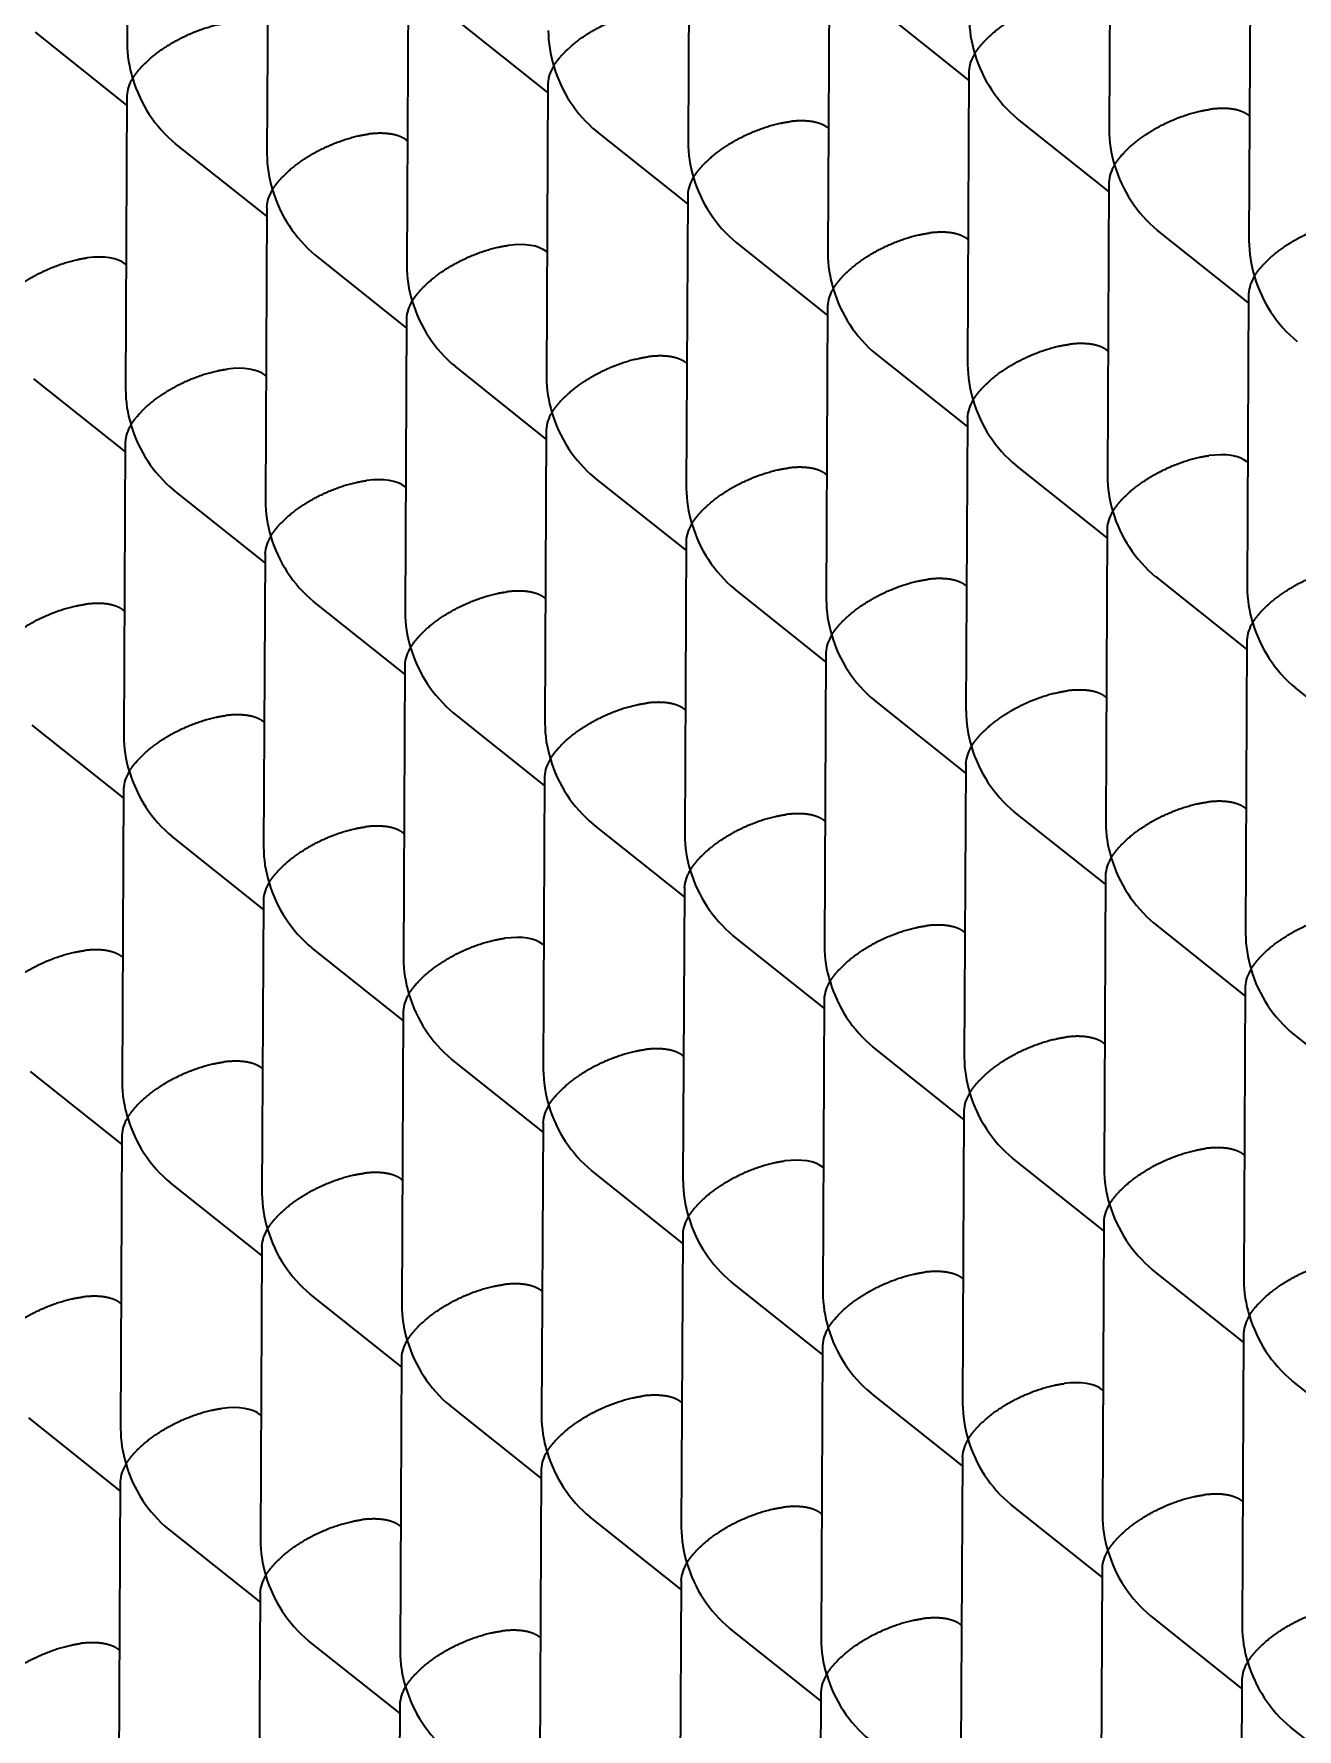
# Model space of a CAD drawing. Extents: x 23 to 587, y 4 to 413.
# Drawn here: x 416.96 to 421.27, y 145.83 to 151.61 of the extents above; entities that cross this region are included whole.
import ezdxf

# ---------------------------------------------------------------- set-up
doc = ezdxf.new("R2010")
doc.units = 0
doc.layers.get('0').update_dxf_attribs({"lineweight": 13})

# ---------------------------------------------------------------- blocks, each defined once
blk = doc.blocks.new('BLOCK6941')
at = {"color": 7, "lineweight": 35, "ltscale": 0.050027}
for p, q in [((-17.862, 19.084), (-17.871, 17.082)), ((-14.038, 18.409), (-14.047, 16.408)), ((-11.167, 18.493), (-11.177, 16.492)), ((-16.908, 18.324), (-16.918, 16.323)), ((-10.214, 17.734), (-10.224, 15.733)), ((-13.085, 17.649), (-13.094, 15.648)), ((-15.955, 17.565), (-15.965, 15.564)), ((-12.132, 16.89), (-12.141, 14.889)), ((-15.002, 16.805), (-15.012, 14.804)), ((-17.873, 16.721), (-17.882, 14.72)), ((-11.179, 16.131), (-11.188, 14.13)), ((-16.92, 15.961), (-16.929, 13.96)), ((-14.049, 16.046), (-14.059, 14.045)), ((-13.096, 15.287), (-13.106, 13.286)), ((-10.226, 15.371), (-10.235, 13.37)), ((-15.967, 15.202), (-15.976, 13.201)), ((-12.143, 14.527), (-12.153, 12.526)), ((-17.884, 14.358), (-17.894, 12.357)), ((-15.014, 14.443), (-15.023, 12.442)), ((-11.19, 13.768), (-11.2, 11.767)), ((-14.061, 13.683), (-14.07, 11.682)), ((-16.931, 13.599), (-16.941, 11.598)), ((-10.237, 13.009), (-10.246, 11.008)), ((-15.978, 12.839), (-15.988, 10.838)), ((-13.107, 12.924), (-13.117, 10.923)), ((-12.154, 12.165), (-12.164, 10.164)), ((-15.025, 12.08), (-15.035, 10.079)), ((-17.896, 11.995), (-17.905, 9.994)), ((-11.201, 11.405), (-11.211, 9.404)), ((-16.942, 11.236), (-16.952, 9.235)), ((-14.072, 11.321), (-14.082, 9.32)), ((-10.248, 10.646), (-10.258, 8.645)), ((-13.119, 10.561), (-13.128, 8.56)), ((-15.989, 10.477), (-15.999, 8.476)), ((-15.036, 9.717), (-15.046, 7.716)), ((-12.166, 9.802), (-12.175, 7.801)), ((-17.907, 9.633), (-17.917, 7.632)), ((-11.213, 9.043), (-11.222, 7.041)), ((-14.083, 8.958), (-14.093, 6.957)), ((-16.954, 8.873), (-16.963, 6.872)), ((-10.26, 8.283), (-10.269, 6.282)), ((-16.001, 8.114), (-16.01, 6.113)), ((-13.13, 8.199), (-13.14, 6.197)), ((-12.177, 7.439), (-12.187, 5.438)), ((-15.048, 7.355), (-15.057, 5.353)), ((-17.918, 7.27), (-17.928, 5.269)), ((-14.095, 6.595), (-14.104, 4.594)), ((-11.224, 6.68), (-11.234, 4.679)), ((-16.965, 6.511), (-16.975, 4.509)), ((-10.271, 5.92), (-10.281, 3.919)), ((-13.142, 5.836), (-13.151, 3.835)), ((-16.012, 5.751), (-16.022, 3.75))]:
    blk.add_line(p, q, dxfattribs=at)
at = {"color": 7, "lineweight": 35, "ltscale": 0.019884}
for p, q in [((-15.003, 16.744), (-15.625, 17.239)), ((-12.132, 16.828), (-12.754, 17.324)), ((-17.873, 16.659), (-18.495, 17.155)), ((-11.179, 16.069), (-11.801, 16.565)), ((-14.049, 15.984), (-14.672, 16.48)), ((-16.92, 15.9), (-17.542, 16.395)), ((-10.226, 15.31), (-10.848, 15.805)), ((-15.967, 15.14), (-16.589, 15.636)), ((-13.096, 15.225), (-13.718, 15.721)), ((-12.143, 14.466), (-12.765, 14.961)), ((-15.014, 14.381), (-15.636, 14.877)), ((-17.885, 14.296), (-18.507, 14.792)), ((-14.061, 13.622), (-14.683, 14.117)), ((-11.19, 13.706), (-11.812, 14.202)), ((-16.931, 13.537), (-17.554, 14.033)), ((-10.237, 12.947), (-10.859, 13.443)), ((-13.108, 12.862), (-13.73, 13.358)), ((-15.978, 12.778), (-16.6, 13.273)), ((-9.284, 12.188), (-9.906, 12.683)), ((-15.025, 12.018), (-15.647, 12.514)), ((-12.155, 12.103), (-12.777, 12.599)), ((-17.896, 11.934), (-18.518, 12.429)), ((-11.202, 11.344), (-11.824, 11.839)), ((-14.072, 11.259), (-14.694, 11.755)), ((-16.943, 11.174), (-17.565, 11.67)), ((-13.119, 10.5), (-13.741, 10.995)), ((-10.249, 10.584), (-10.871, 11.08)), ((-15.99, 10.415), (-16.612, 10.911)), ((-9.295, 9.825), (-9.917, 10.321)), ((-12.166, 9.74), (-12.788, 10.236)), ((-17.907, 9.571), (-18.529, 10.067)), ((-15.037, 9.656), (-15.659, 10.151)), ((-14.084, 8.896), (-14.706, 9.392)), ((-11.213, 8.981), (-11.835, 9.477)), ((-16.954, 8.812), (-17.576, 9.307)), ((-10.26, 8.222), (-10.882, 8.717)), ((-13.13, 8.137), (-13.753, 8.633)), ((-16.001, 8.052), (-16.623, 8.548)), ((-12.177, 7.378), (-12.799, 7.873)), ((-9.307, 7.462), (-9.929, 7.958)), ((-15.048, 7.293), (-15.67, 7.789)), ((-17.919, 7.208), (-18.541, 7.704)), ((-11.224, 6.618), (-11.846, 7.114)), ((-16.965, 6.449), (-17.588, 6.945)), ((-14.095, 6.534), (-14.717, 7.029)), ((-13.142, 5.774), (-13.764, 6.27)), ((-10.271, 5.859), (-10.893, 6.355)), ((-16.012, 5.69), (-16.634, 6.185)), ((-9.318, 5.1), (-9.94, 5.595))]:
    blk.add_line(p, q, dxfattribs=at)
at = {"color": 7, "lineweight": 35, "ltscale": 0.00016101}
for p, q in [((-10.22, 16.583), (-10.225, 16.588)), ((-15.961, 16.414), (-15.966, 16.418)), ((-13.09, 16.499), (-13.095, 16.503)), ((-12.137, 15.739), (-12.142, 15.744)), ((-15.008, 15.655), (-15.013, 15.659)), ((-17.878, 15.57), (-17.883, 15.574)), ((-11.184, 14.98), (-11.189, 14.984)), ((-16.925, 14.811), (-16.93, 14.815)), ((-14.055, 14.895), (-14.06, 14.9)), ((-10.231, 14.221), (-10.236, 14.225)), ((-13.102, 14.136), (-13.107, 14.14)), ((-15.972, 14.051), (-15.977, 14.056)), ((-12.149, 13.377), (-12.154, 13.381)), ((-17.89, 13.207), (-17.895, 13.211)), ((-15.019, 13.292), (-15.024, 13.296)), ((-11.195, 12.617), (-11.201, 12.621)), ((-14.066, 12.533), (-14.071, 12.537)), ((-16.937, 12.448), (-16.942, 12.452)), ((-10.242, 11.858), (-10.247, 11.862)), ((-15.984, 11.689), (-15.989, 11.693)), ((-13.113, 11.773), (-13.118, 11.777)), ((-12.16, 11.014), (-12.165, 11.018)), ((-15.031, 10.929), (-15.036, 10.933)), ((-17.901, 10.845), (-17.906, 10.849)), ((-11.207, 10.255), (-11.212, 10.259)), ((-16.948, 10.085), (-16.953, 10.089)), ((-14.077, 10.17), (-14.082, 10.174)), ((-10.254, 9.495), (-10.259, 9.499)), ((-13.124, 9.411), (-13.129, 9.415)), ((-15.995, 9.326), (-16, 9.33)), ((-15.042, 8.567), (-15.047, 8.571)), ((-12.171, 8.651), (-12.176, 8.655)), ((-17.912, 8.482), (-17.917, 8.486)), ((-11.218, 7.892), (-11.223, 7.896)), ((-14.089, 7.807), (-14.094, 7.811)), ((-16.959, 7.723), (-16.964, 7.727)), ((-10.265, 7.133), (-10.27, 7.137)), ((-16.006, 6.963), (-16.011, 6.967)), ((-13.136, 7.048), (-13.141, 7.052)), ((-12.183, 6.289), (-12.188, 6.293)), ((-15.053, 6.204), (-15.058, 6.208)), ((-17.924, 6.119), (-17.929, 6.123))]:
    blk.add_line(p, q, dxfattribs=at)
at = {"color": 7, "lineweight": 35}
for centre, radius, start, end in [((-11.293, 17.255), 0.837, 180.2046, 197.1191), ((-14.163, 17.17), 0.837, 180.2046, 197.1191), ((-17.034, 17.085), 0.837, 180.2046, 197.1191), ((-11.894, 16.876), 0.239, 146.5296, 176.692), ((-11.216, 17.266), 0.913, 196.3619, 230.1623), ((-14.764, 16.792), 0.239, 146.5034, 176.6622), ((-14.087, 17.181), 0.913, 196.3619, 230.1623), ((-17.635, 16.707), 0.239, 146.5296, 176.692), ((-16.957, 17.096), 0.913, 196.3619, 230.1623), ((-10.34, 16.495), 0.837, 180.1991, 197.116), ((-16.081, 16.326), 0.837, 180.2046, 197.1191), ((-13.21, 16.411), 0.837, 180.2046, 197.1191), ((-10.94, 16.117), 0.239, 146.5034, 176.6622), ((-10.263, 16.506), 0.913, 196.3619, 230.1623), ((-16.682, 15.948), 0.239, 146.5034, 176.6622), ((-16.004, 16.337), 0.913, 196.3619, 230.1623), ((-13.811, 16.032), 0.239, 146.5034, 176.6622), ((-13.134, 16.422), 0.913, 196.3619, 230.1623), ((-9.386, 15.736), 0.837, 180.2046, 197.1191), ((-12.257, 15.651), 0.837, 180.2046, 197.1191), ((-15.128, 15.567), 0.837, 180.2046, 197.1191), ((-12.858, 15.273), 0.239, 146.5034, 176.6622), ((-12.181, 15.662), 0.913, 196.3619, 230.1623), ((-9.987, 15.357), 0.239, 146.5034, 176.6622), ((-9.31, 15.747), 0.913, 196.3619, 230.1623), ((-15.729, 15.188), 0.239, 146.5296, 176.692), ((-15.051, 15.578), 0.913, 196.3619, 230.1623), ((-14.175, 14.807), 0.837, 180.1991, 197.116), ((-11.304, 14.892), 0.837, 180.2046, 197.1191), ((-17.045, 14.723), 0.837, 180.2046, 197.1191), ((-11.905, 14.513), 0.239, 146.5034, 176.6622), ((-11.228, 14.903), 0.913, 196.3619, 230.1623), ((-17.646, 14.344), 0.239, 146.5034, 176.6622), ((-16.969, 14.734), 0.913, 196.3619, 230.1623), ((-14.776, 14.429), 0.239, 146.5034, 176.6622), ((-14.099, 14.818), 0.913, 196.3594, 230.1725), ((-10.351, 14.133), 0.837, 180.2046, 197.1191), ((-13.222, 14.048), 0.837, 180.1991, 197.116), ((-16.092, 13.963), 0.837, 180.2046, 197.1191), ((-10.952, 13.754), 0.239, 146.5034, 176.6622), ((-10.275, 14.143), 0.913, 196.3594, 230.1725), ((-13.822, 13.669), 0.239, 146.5034, 176.6622), ((-13.145, 14.059), 0.913, 196.3619, 230.1623), ((-16.693, 13.585), 0.239, 146.5034, 176.6622), ((-16.016, 13.974), 0.913, 196.3619, 230.1623), ((-9.398, 13.373), 0.837, 180.2046, 197.1191), ((-15.139, 13.204), 0.837, 180.1991, 197.116), ((-12.268, 13.289), 0.837, 180.2046, 197.1191), ((-9.999, 12.995), 0.239, 146.5296, 176.692), ((-9.321, 13.384), 0.913, 196.3619, 230.1623), ((-15.74, 12.825), 0.239, 146.5034, 176.6622), ((-15.063, 13.215), 0.913, 196.3619, 230.1623), ((-12.869, 12.91), 0.239, 146.5034, 176.6622), ((-12.192, 13.3), 0.913, 196.3619, 230.1623), ((-11.315, 12.529), 0.837, 180.2046, 197.1191), ((-14.186, 12.445), 0.837, 180.2046, 197.1191), ((-17.057, 12.36), 0.837, 180.1991, 197.116), ((-11.916, 12.151), 0.239, 146.5296, 176.692), ((-11.239, 12.54), 0.913, 196.3619, 230.1623), ((-14.787, 12.066), 0.239, 146.5034, 176.6622), ((-14.11, 12.456), 0.913, 196.3619, 230.1623), ((-17.657, 11.981), 0.239, 146.5034, 176.6622), ((-16.98, 12.371), 0.913, 196.3619, 230.1623), ((-13.233, 11.685), 0.837, 180.2046, 197.1191), ((-10.362, 11.77), 0.837, 180.2046, 197.1191), ((-16.104, 11.601), 0.837, 180.1991, 197.116), ((-10.963, 11.391), 0.239, 146.5034, 176.6622), ((-10.286, 11.781), 0.913, 196.3594, 230.1725), ((-16.704, 11.222), 0.239, 146.5034, 176.6622), ((-16.027, 11.611), 0.913, 196.3594, 230.1725), ((-13.834, 11.307), 0.239, 146.5296, 176.692), ((-13.156, 11.696), 0.913, 196.3619, 230.1623), ((-9.409, 11.011), 0.837, 180.2046, 197.1191), ((-12.28, 10.926), 0.837, 180.2046, 197.1191), ((-15.15, 10.841), 0.837, 180.2046, 197.1191), ((-10.01, 10.632), 0.239, 146.5034, 176.6622), ((-9.333, 11.021), 0.913, 196.3619, 230.1623), ((-12.881, 10.547), 0.239, 146.5034, 176.6622), ((-12.203, 10.937), 0.913, 196.3619, 230.1623), ((-15.751, 10.463), 0.239, 146.5034, 176.6622), ((-15.074, 10.852), 0.913, 196.3619, 230.1623), ((-14.197, 10.082), 0.837, 180.1991, 197.116), ((-11.327, 10.167), 0.837, 180.2046, 197.1191), ((-17.068, 9.997), 0.837, 180.2046, 197.1191), ((-14.798, 9.704), 0.239, 146.5296, 176.692), ((-14.121, 10.093), 0.913, 196.3594, 230.1725), ((-11.928, 9.788), 0.239, 146.5296, 176.692), ((-11.25, 10.177), 0.913, 196.3619, 230.1623), ((-17.669, 9.619), 0.239, 146.5034, 176.6622), ((-16.991, 10.008), 0.913, 196.3619, 230.1623), ((-10.374, 9.407), 0.837, 180.2046, 197.1191), ((-13.244, 9.323), 0.837, 180.2046, 197.1191), ((-16.115, 9.238), 0.837, 180.2046, 197.1191), ((-10.975, 9.029), 0.239, 146.5034, 176.6622), ((-10.297, 9.418), 0.913, 196.3619, 230.1623), ((-13.845, 8.944), 0.239, 146.5034, 176.6622), ((-13.168, 9.333), 0.913, 196.3619, 230.1623), ((-16.716, 8.859), 0.239, 146.5034, 176.6622), ((-16.038, 9.249), 0.913, 196.3619, 230.1623), ((-12.291, 8.563), 0.837, 180.2046, 197.1191), ((-9.421, 8.648), 0.837, 180.2046, 197.1191), ((-15.162, 8.479), 0.837, 180.2046, 197.1191), ((-10.021, 8.269), 0.239, 146.5034, 176.6622), ((-9.344, 8.659), 0.913, 196.3619, 230.1623), ((-15.763, 8.1), 0.239, 146.5034, 176.6622), ((-15.085, 8.489), 0.913, 196.3619, 230.1623), ((-12.892, 8.185), 0.239, 146.5034, 176.6622), ((-12.215, 8.574), 0.913, 196.3619, 230.1623), ((-11.338, 7.804), 0.837, 180.2046, 197.1191), ((-17.079, 7.635), 0.837, 180.2046, 197.1191), ((-14.209, 7.719), 0.837, 180.2046, 197.1191), ((-11.939, 7.425), 0.239, 146.5034, 176.6622), ((-11.262, 7.815), 0.913, 196.3619, 230.1623), ((-14.81, 7.341), 0.239, 146.5296, 176.692), ((-14.132, 7.73), 0.913, 196.3619, 230.1623), ((-17.68, 7.256), 0.239, 146.5034, 176.6622), ((-17.003, 7.645), 0.913, 196.3619, 230.1623), ((-13.256, 6.96), 0.837, 180.2046, 197.1191), ((-10.385, 7.044), 0.837, 180.1991, 197.116), ((-16.126, 6.875), 0.837, 180.2046, 197.1191), ((-13.857, 6.581), 0.239, 146.5034, 176.6622), ((-13.179, 6.971), 0.913, 196.3594, 230.1725), ((-10.986, 6.666), 0.239, 146.5296, 176.692), ((-10.309, 7.055), 0.913, 196.3619, 230.1623), ((-16.727, 6.497), 0.239, 146.5034, 176.6622), ((-16.05, 6.886), 0.913, 196.3619, 230.1623), ((-9.432, 6.285), 0.837, 180.2046, 197.1191), ((-12.303, 6.2), 0.837, 180.2046, 197.1191), ((-15.173, 6.116), 0.837, 180.2046, 197.1191), ((-10.033, 5.907), 0.239, 146.5034, 176.6622), ((-9.355, 6.296), 0.913, 196.3619, 230.1623), ((-12.903, 5.822), 0.239, 146.5296, 176.692), ((-12.226, 6.211), 0.913, 196.3619, 230.1623), ((-15.774, 5.737), 0.239, 146.5034, 176.6622), ((-15.097, 6.127), 0.913, 196.3619, 230.1623)]:
    blk.add_arc(centre, radius, start, end, dxfattribs=at)
for centre in [(-18.336, 15.296), (-15.466, 15.381), (-17.383, 14.537), (-10.689, 13.947), (-16.43, 13.777), (-15.488, 10.655), (-13.582, 9.136), (-11.676, 7.618), (-17.417, 7.448)]:
    blk.add_ellipse(centre, major_axis=(0.489, 0.234), ratio=0.464922, start_param=0.221717, end_param=0.956598, dxfattribs=at)
for points, knots in [([(-12.093, 17.008), (-12.077, 17.034), (-12.058, 17.061), (-12.034, 17.088), (-11.951, 17.171), (-11.837, 17.251), (-11.744, 17.302), (-11.62, 17.352), (-11.495, 17.38), (-11.476, 17.384), (-11.457, 17.387), (-11.438, 17.389)], [0, 0, 0, 0, 0, 0, 0.437223, 0.437223, 0.437223, 1.382095, 1.382095, 1.382095, 1.555484, 1.555484, 1.555484, 1.555484, 1.555484, 1.555484]), ([(-14.964, 16.924), (-14.948, 16.95), (-14.928, 16.977), (-14.905, 17.003), (-14.822, 17.087), (-14.708, 17.166), (-14.615, 17.217), (-14.491, 17.267), (-14.366, 17.295), (-14.347, 17.299), (-14.327, 17.302), (-14.309, 17.305)], [0, 0, 0, 0, 0, 0, 0.437223, 0.437223, 0.437223, 1.382095, 1.382095, 1.382095, 1.555484, 1.555484, 1.555484, 1.555484, 1.555484, 1.555484]), ([(-17.834, 16.839), (-17.818, 16.865), (-17.799, 16.892), (-17.775, 16.919), (-17.692, 17.002), (-17.578, 17.081), (-17.485, 17.133), (-17.362, 17.183), (-17.237, 17.211), (-17.217, 17.214), (-17.198, 17.217), (-17.179, 17.22)], [0, 0, 0, 0, 0, 0, 0.437223, 0.437223, 0.437223, 1.382095, 1.382095, 1.382095, 1.555484, 1.555484, 1.555484, 1.555484, 1.555484, 1.555484]), ([(-14.011, 16.164), (-13.995, 16.19), (-13.975, 16.217), (-13.952, 16.244), (-13.869, 16.327), (-13.755, 16.407), (-13.661, 16.458), (-13.538, 16.508), (-13.413, 16.536), (-13.394, 16.54), (-13.374, 16.543), (-13.355, 16.545)], [0, 0, 0, 0, 0, 0, 0.437223, 0.437223, 0.437223, 1.382095, 1.382095, 1.382095, 1.555484, 1.555484, 1.555484, 1.555484, 1.555484, 1.555484]), ([(-13.095, 16.503), (-13.119, 16.522), (-13.15, 16.537), (-13.188, 16.547), (-13.247, 16.553), (-13.312, 16.55), (-13.326, 16.549), (-13.341, 16.547), (-13.355, 16.545)], [0, 0, 0, 0, 0, 0, 0.4890695, 0.4890695, 0.4890695, 0.6239272, 0.6239272, 0.6239272, 0.6239272, 0.6239272, 0.6239272]), ([(-11.14, 16.249), (-11.124, 16.275), (-11.105, 16.302), (-11.081, 16.329), (-10.998, 16.412), (-10.884, 16.491), (-10.791, 16.543), (-10.667, 16.593), (-10.542, 16.62), (-10.523, 16.624), (-10.504, 16.627), (-10.485, 16.63)], [0, 0, 0, 0, 0, 0, 0.437223, 0.437223, 0.437223, 1.382095, 1.382095, 1.382095, 1.555484, 1.555484, 1.555484, 1.555484, 1.555484, 1.555484]), ([(-10.225, 16.588), (-10.248, 16.606), (-10.279, 16.621), (-10.318, 16.632), (-10.376, 16.638), (-10.441, 16.634), (-10.456, 16.633), (-10.47, 16.632), (-10.485, 16.63)], [0, 0, 0, 0, 0, 0, 0.4890695, 0.4890695, 0.4890695, 0.6239272, 0.6239272, 0.6239272, 0.6239272, 0.6239272, 0.6239272]), ([(-16.881, 16.08), (-16.865, 16.106), (-16.846, 16.133), (-16.822, 16.159), (-16.739, 16.243), (-16.625, 16.322), (-16.532, 16.373), (-16.408, 16.423), (-16.283, 16.451), (-16.264, 16.455), (-16.245, 16.458), (-16.226, 16.461)], [0, 0, 0, 0, 0, 0, 0.437223, 0.437223, 0.437223, 1.382095, 1.382095, 1.382095, 1.555484, 1.555484, 1.555484, 1.555484, 1.555484, 1.555484]), ([(-15.966, 16.418), (-15.989, 16.437), (-16.02, 16.452), (-16.059, 16.462), (-16.117, 16.468), (-16.182, 16.465), (-16.197, 16.464), (-16.211, 16.462), (-16.226, 16.461)], [0, 0, 0, 0, 0, 0, 0.4890695, 0.4890695, 0.4890695, 0.6239272, 0.6239272, 0.6239272, 0.6239272, 0.6239272, 0.6239272]), ([(-10.187, 15.489), (-10.171, 15.516), (-10.152, 15.543), (-10.128, 15.569), (-10.045, 15.653), (-9.931, 15.732), (-9.838, 15.783), (-9.714, 15.833), (-9.589, 15.861), (-9.57, 15.865), (-9.551, 15.868), (-9.532, 15.87)], [0, 0, 0, 0, 0, 0, 0.437223, 0.437223, 0.437223, 1.382095, 1.382095, 1.382095, 1.555484, 1.555484, 1.555484, 1.555484, 1.555484, 1.555484]), ([(-13.057, 15.405), (-13.042, 15.431), (-13.022, 15.458), (-12.999, 15.485), (-12.916, 15.568), (-12.802, 15.647), (-12.708, 15.699), (-12.585, 15.749), (-12.46, 15.776), (-12.44, 15.78), (-12.421, 15.783), (-12.402, 15.786)], [0, 0, 0, 0, 0, 0, 0.437223, 0.437223, 0.437223, 1.382095, 1.382095, 1.382095, 1.555484, 1.555484, 1.555484, 1.555484, 1.555484, 1.555484]), ([(-12.142, 15.744), (-12.166, 15.762), (-12.197, 15.777), (-12.235, 15.788), (-12.293, 15.794), (-12.359, 15.79), (-12.373, 15.789), (-12.388, 15.788), (-12.402, 15.786)], [0, 0, 0, 0, 0, 0, 0.4890695, 0.4890695, 0.4890695, 0.6239272, 0.6239272, 0.6239272, 0.6239272, 0.6239272, 0.6239272]), ([(-18.799, 15.236), (-18.783, 15.262), (-18.764, 15.289), (-18.74, 15.315), (-18.657, 15.399), (-18.543, 15.478), (-18.45, 15.529), (-18.326, 15.579), (-18.201, 15.607), (-18.182, 15.611), (-18.162, 15.614), (-18.144, 15.617)], [0, 0, 0, 0, 0, 0, 0.437223, 0.437223, 0.437223, 1.382095, 1.382095, 1.382095, 1.555484, 1.555484, 1.555484, 1.555484, 1.555484, 1.555484]), ([(-15.928, 15.32), (-15.912, 15.346), (-15.893, 15.373), (-15.869, 15.4), (-15.786, 15.483), (-15.672, 15.563), (-15.579, 15.614), (-15.455, 15.664), (-15.33, 15.692), (-15.311, 15.696), (-15.292, 15.699), (-15.273, 15.701)], [0, 0, 0, 0, 0, 0, 0.437223, 0.437223, 0.437223, 1.382095, 1.382095, 1.382095, 1.555484, 1.555484, 1.555484, 1.555484, 1.555484, 1.555484]), ([(-11.189, 14.984), (-11.213, 15.003), (-11.243, 15.018), (-11.282, 15.028), (-11.34, 15.034), (-11.406, 15.031), (-11.42, 15.03), (-11.435, 15.028), (-11.449, 15.026)], [0, 0, 0, 0, 0, 0, 0.4890695, 0.4890695, 0.4890695, 0.6239272, 0.6239272, 0.6239272, 0.6239272, 0.6239272, 0.6239272]), ([(-14.975, 14.561), (-14.959, 14.587), (-14.94, 14.614), (-14.916, 14.641), (-14.833, 14.724), (-14.719, 14.803), (-14.626, 14.855), (-14.502, 14.905), (-14.377, 14.932), (-14.358, 14.936), (-14.339, 14.939), (-14.32, 14.942)], [0, 0, 0, 0, 0, 0, 0.437223, 0.437223, 0.437223, 1.382095, 1.382095, 1.382095, 1.555484, 1.555484, 1.555484, 1.555484, 1.555484, 1.555484]), ([(-14.06, 14.9), (-14.083, 14.918), (-14.114, 14.933), (-14.153, 14.944), (-14.211, 14.95), (-14.276, 14.946), (-14.291, 14.945), (-14.305, 14.944), (-14.32, 14.942)], [0, 0, 0, 0, 0, 0, 0.4890695, 0.4890695, 0.4890695, 0.6239272, 0.6239272, 0.6239272, 0.6239272, 0.6239272, 0.6239272]), ([(-12.104, 14.645), (-12.089, 14.672), (-12.069, 14.699), (-12.046, 14.725), (-11.963, 14.809), (-11.849, 14.888), (-11.755, 14.939), (-11.632, 14.989), (-11.507, 15.017), (-11.487, 15.021), (-11.468, 15.024), (-11.449, 15.026)], [0, 0, 0, 0, 0, 0, 0.437223, 0.437223, 0.437223, 1.382095, 1.382095, 1.382095, 1.555484, 1.555484, 1.555484, 1.555484, 1.555484, 1.555484]), ([(-17.846, 14.476), (-17.83, 14.502), (-17.81, 14.529), (-17.787, 14.556), (-17.704, 14.639), (-17.59, 14.719), (-17.497, 14.77), (-17.373, 14.82), (-17.248, 14.848), (-17.229, 14.852), (-17.209, 14.855), (-17.19, 14.857)], [0, 0, 0, 0, 0, 0, 0.437223, 0.437223, 0.437223, 1.382095, 1.382095, 1.382095, 1.555484, 1.555484, 1.555484, 1.555484, 1.555484, 1.555484]), ([(-11.151, 13.886), (-11.136, 13.912), (-11.116, 13.939), (-11.093, 13.966), (-11.01, 14.049), (-10.895, 14.128), (-10.802, 14.18), (-10.679, 14.23), (-10.554, 14.258), (-10.534, 14.262), (-10.515, 14.265), (-10.496, 14.267)], [0, 0, 0, 0, 0, 0, 0.437223, 0.437223, 0.437223, 1.382095, 1.382095, 1.382095, 1.555484, 1.555484, 1.555484, 1.555484, 1.555484, 1.555484]), ([(-14.022, 13.801), (-14.006, 13.828), (-13.987, 13.855), (-13.963, 13.881), (-13.88, 13.965), (-13.766, 14.044), (-13.673, 14.095), (-13.549, 14.145), (-13.424, 14.173), (-13.405, 14.177), (-13.386, 14.18), (-13.367, 14.182)], [0, 0, 0, 0, 0, 0, 0.437223, 0.437223, 0.437223, 1.382095, 1.382095, 1.382095, 1.555484, 1.555484, 1.555484, 1.555484, 1.555484, 1.555484]), ([(-13.107, 14.14), (-13.13, 14.159), (-13.161, 14.174), (-13.199, 14.184), (-13.258, 14.19), (-13.323, 14.187), (-13.338, 14.186), (-13.352, 14.184), (-13.367, 14.182)], [0, 0, 0, 0, 0, 0, 0.4890695, 0.4890695, 0.4890695, 0.6239272, 0.6239272, 0.6239272, 0.6239272, 0.6239272, 0.6239272]), ([(-16.893, 13.717), (-16.877, 13.743), (-16.857, 13.77), (-16.834, 13.797), (-16.751, 13.88), (-16.637, 13.959), (-16.543, 14.011), (-16.42, 14.061), (-16.295, 14.088), (-16.276, 14.092), (-16.256, 14.095), (-16.237, 14.098)], [0, 0, 0, 0, 0, 0, 0.437223, 0.437223, 0.437223, 1.382095, 1.382095, 1.382095, 1.555484, 1.555484, 1.555484, 1.555484, 1.555484, 1.555484]), ([(-13.069, 13.042), (-13.053, 13.068), (-13.034, 13.095), (-13.01, 13.122), (-12.927, 13.205), (-12.813, 13.284), (-12.72, 13.336), (-12.596, 13.386), (-12.471, 13.414), (-12.452, 13.417), (-12.433, 13.421), (-12.414, 13.423)], [0, 0, 0, 0, 0, 0, 0.437223, 0.437223, 0.437223, 1.382095, 1.382095, 1.382095, 1.555484, 1.555484, 1.555484, 1.555484, 1.555484, 1.555484]), ([(-12.154, 13.381), (-12.177, 13.399), (-12.208, 13.415), (-12.246, 13.425), (-12.305, 13.431), (-12.37, 13.428), (-12.384, 13.427), (-12.399, 13.425), (-12.414, 13.423)], [0, 0, 0, 0, 0, 0, 0.4890695, 0.4890695, 0.4890695, 0.6239272, 0.6239272, 0.6239272, 0.6239272, 0.6239272, 0.6239272]), ([(-10.198, 13.127), (-10.182, 13.153), (-10.163, 13.18), (-10.139, 13.207), (-10.056, 13.29), (-9.942, 13.369), (-9.849, 13.421), (-9.726, 13.471), (-9.601, 13.498), (-9.581, 13.502), (-9.562, 13.505), (-9.543, 13.508)], [0, 0, 0, 0, 0, 0, 0.437223, 0.437223, 0.437223, 1.382095, 1.382095, 1.382095, 1.555484, 1.555484, 1.555484, 1.555484, 1.555484, 1.555484]), ([(-15.939, 12.957), (-15.924, 12.984), (-15.904, 13.011), (-15.881, 13.037), (-15.798, 13.121), (-15.684, 13.2), (-15.59, 13.251), (-15.467, 13.301), (-15.342, 13.329), (-15.322, 13.333), (-15.303, 13.336), (-15.284, 13.338)], [0, 0, 0, 0, 0, 0, 0.437223, 0.437223, 0.437223, 1.382095, 1.382095, 1.382095, 1.555484, 1.555484, 1.555484, 1.555484, 1.555484, 1.555484]), ([(-15.024, 13.296), (-15.048, 13.315), (-15.079, 13.33), (-15.117, 13.34), (-15.175, 13.346), (-15.241, 13.343), (-15.255, 13.342), (-15.27, 13.34), (-15.284, 13.338)], [0, 0, 0, 0, 0, 0, 0.4890695, 0.4890695, 0.4890695, 0.6239272, 0.6239272, 0.6239272, 0.6239272, 0.6239272, 0.6239272]), ([(-18.81, 12.873), (-18.794, 12.899), (-18.775, 12.926), (-18.751, 12.953), (-18.668, 13.036), (-18.554, 13.115), (-18.461, 13.167), (-18.337, 13.217), (-18.212, 13.244), (-18.193, 13.248), (-18.174, 13.251), (-18.155, 13.254)], [0, 0, 0, 0, 0, 0, 0.437223, 0.437223, 0.437223, 1.382095, 1.382095, 1.382095, 1.555484, 1.555484, 1.555484, 1.555484, 1.555484, 1.555484]), ([(-17.895, 13.211), (-17.918, 13.23), (-17.949, 13.245), (-17.988, 13.256), (-18.046, 13.262), (-18.111, 13.258), (-18.126, 13.257), (-18.14, 13.256), (-18.155, 13.254)], [0, 0, 0, 0, 0, 0, 0.4890695, 0.4890695, 0.4890695, 0.6239272, 0.6239272, 0.6239272, 0.6239272, 0.6239272, 0.6239272]), ([(-12.116, 12.283), (-12.1, 12.309), (-12.081, 12.336), (-12.057, 12.363), (-11.974, 12.446), (-11.86, 12.525), (-11.767, 12.577), (-11.643, 12.627), (-11.518, 12.654), (-11.499, 12.658), (-11.48, 12.661), (-11.461, 12.664)], [0, 0, 0, 0, 0, 0, 0.437223, 0.437223, 0.437223, 1.382095, 1.382095, 1.382095, 1.555484, 1.555484, 1.555484, 1.555484, 1.555484, 1.555484]), ([(-11.201, 12.621), (-11.224, 12.64), (-11.255, 12.655), (-11.293, 12.666), (-11.352, 12.671), (-11.417, 12.668), (-11.431, 12.667), (-11.446, 12.666), (-11.461, 12.664)], [0, 0, 0, 0, 0, 0, 0.4890695, 0.4890695, 0.4890695, 0.6239272, 0.6239272, 0.6239272, 0.6239272, 0.6239272, 0.6239272]), ([(-17.857, 12.113), (-17.841, 12.14), (-17.822, 12.167), (-17.798, 12.193), (-17.715, 12.277), (-17.601, 12.356), (-17.508, 12.407), (-17.384, 12.457), (-17.259, 12.485), (-17.24, 12.489), (-17.221, 12.492), (-17.202, 12.494)], [0, 0, 0, 0, 0, 0, 0.437223, 0.437223, 0.437223, 1.382095, 1.382095, 1.382095, 1.555484, 1.555484, 1.555484, 1.555484, 1.555484, 1.555484]), ([(-16.942, 12.452), (-16.965, 12.471), (-16.996, 12.486), (-17.035, 12.496), (-17.093, 12.502), (-17.158, 12.499), (-17.173, 12.498), (-17.187, 12.496), (-17.202, 12.494)], [0, 0, 0, 0, 0, 0, 0.4890695, 0.4890695, 0.4890695, 0.6239272, 0.6239272, 0.6239272, 0.6239272, 0.6239272, 0.6239272]), ([(-14.986, 12.198), (-14.971, 12.224), (-14.951, 12.251), (-14.928, 12.278), (-14.845, 12.361), (-14.731, 12.44), (-14.637, 12.492), (-14.514, 12.542), (-14.389, 12.57), (-14.369, 12.573), (-14.35, 12.577), (-14.331, 12.579)], [0, 0, 0, 0, 0, 0, 0.437223, 0.437223, 0.437223, 1.382095, 1.382095, 1.382095, 1.555484, 1.555484, 1.555484, 1.555484, 1.555484, 1.555484]), ([(-14.071, 12.537), (-14.094, 12.555), (-14.125, 12.571), (-14.164, 12.581), (-14.222, 12.587), (-14.288, 12.584), (-14.302, 12.583), (-14.317, 12.581), (-14.331, 12.579)], [0, 0, 0, 0, 0, 0, 0.4890695, 0.4890695, 0.4890695, 0.6239272, 0.6239272, 0.6239272, 0.6239272, 0.6239272, 0.6239272]), ([(-10.247, 11.862), (-10.271, 11.881), (-10.302, 11.896), (-10.34, 11.906), (-10.399, 11.912), (-10.464, 11.909), (-10.478, 11.908), (-10.493, 11.906), (-10.508, 11.904)], [0, 0, 0, 0, 0, 0, 0.4890695, 0.4890695, 0.4890695, 0.6239272, 0.6239272, 0.6239272, 0.6239272, 0.6239272, 0.6239272]), ([(-14.033, 11.439), (-14.017, 11.465), (-13.998, 11.492), (-13.974, 11.519), (-13.891, 11.602), (-13.777, 11.681), (-13.684, 11.733), (-13.561, 11.783), (-13.436, 11.81), (-13.416, 11.814), (-13.397, 11.817), (-13.378, 11.82)], [0, 0, 0, 0, 0, 0, 0.437223, 0.437223, 0.437223, 1.382095, 1.382095, 1.382095, 1.555484, 1.555484, 1.555484, 1.555484, 1.555484, 1.555484]), ([(-13.118, 11.777), (-13.141, 11.796), (-13.172, 11.811), (-13.211, 11.822), (-13.269, 11.827), (-13.334, 11.824), (-13.349, 11.823), (-13.363, 11.822), (-13.378, 11.82)], [0, 0, 0, 0, 0, 0, 0.4890695, 0.4890695, 0.4890695, 0.6239272, 0.6239272, 0.6239272, 0.6239272, 0.6239272, 0.6239272]), ([(-11.163, 11.523), (-11.147, 11.55), (-11.127, 11.577), (-11.104, 11.603), (-11.021, 11.686), (-10.907, 11.766), (-10.814, 11.817), (-10.69, 11.867), (-10.565, 11.895), (-10.546, 11.899), (-10.526, 11.902), (-10.508, 11.904)], [0, 0, 0, 0, 0, 0, 0.437223, 0.437223, 0.437223, 1.382095, 1.382095, 1.382095, 1.555484, 1.555484, 1.555484, 1.555484, 1.555484, 1.555484]), ([(-16.904, 11.354), (-16.888, 11.38), (-16.869, 11.407), (-16.845, 11.434), (-16.762, 11.517), (-16.648, 11.596), (-16.555, 11.648), (-16.431, 11.698), (-16.306, 11.726), (-16.287, 11.729), (-16.268, 11.733), (-16.249, 11.735)], [0, 0, 0, 0, 0, 0, 0.437223, 0.437223, 0.437223, 1.382095, 1.382095, 1.382095, 1.555484, 1.555484, 1.555484, 1.555484, 1.555484, 1.555484]), ([(-15.989, 11.693), (-16.012, 11.711), (-16.043, 11.727), (-16.081, 11.737), (-16.14, 11.743), (-16.205, 11.74), (-16.219, 11.739), (-16.234, 11.737), (-16.249, 11.735)], [0, 0, 0, 0, 0, 0, 0.4890695, 0.4890695, 0.4890695, 0.6239272, 0.6239272, 0.6239272, 0.6239272, 0.6239272, 0.6239272]), ([(-10.21, 10.764), (-10.194, 10.79), (-10.174, 10.817), (-10.151, 10.844), (-10.068, 10.927), (-9.954, 11.006), (-9.861, 11.058), (-9.737, 11.108), (-9.612, 11.136), (-9.593, 11.139), (-9.573, 11.143), (-9.554, 11.145)], [0, 0, 0, 0, 0, 0, 0.437223, 0.437223, 0.437223, 1.382095, 1.382095, 1.382095, 1.555484, 1.555484, 1.555484, 1.555484, 1.555484, 1.555484]), ([(-13.08, 10.679), (-13.064, 10.706), (-13.045, 10.733), (-13.021, 10.759), (-12.938, 10.842), (-12.824, 10.922), (-12.731, 10.973), (-12.607, 11.023), (-12.483, 11.051), (-12.463, 11.055), (-12.444, 11.058), (-12.425, 11.06)], [0, 0, 0, 0, 0, 0, 0.437223, 0.437223, 0.437223, 1.382095, 1.382095, 1.382095, 1.555484, 1.555484, 1.555484, 1.555484, 1.555484, 1.555484]), ([(-12.165, 11.018), (-12.188, 11.037), (-12.219, 11.052), (-12.258, 11.062), (-12.316, 11.068), (-12.381, 11.065), (-12.396, 11.064), (-12.41, 11.062), (-12.425, 11.06)], [0, 0, 0, 0, 0, 0, 0.4890695, 0.4890695, 0.4890695, 0.6239272, 0.6239272, 0.6239272, 0.6239272, 0.6239272, 0.6239272]), ([(-18.821, 10.51), (-18.806, 10.536), (-18.786, 10.563), (-18.763, 10.59), (-18.68, 10.673), (-18.566, 10.752), (-18.472, 10.804), (-18.349, 10.854), (-18.224, 10.882), (-18.204, 10.885), (-18.185, 10.889), (-18.166, 10.891)], [0, 0, 0, 0, 0, 0, 0.437223, 0.437223, 0.437223, 1.382095, 1.382095, 1.382095, 1.555484, 1.555484, 1.555484, 1.555484, 1.555484, 1.555484]), ([(-17.906, 10.849), (-17.93, 10.867), (-17.96, 10.883), (-17.999, 10.893), (-18.057, 10.899), (-18.123, 10.896), (-18.137, 10.895), (-18.152, 10.893), (-18.166, 10.891)], [0, 0, 0, 0, 0, 0, 0.4890695, 0.4890695, 0.4890695, 0.6239272, 0.6239272, 0.6239272, 0.6239272, 0.6239272, 0.6239272]), ([(-15.951, 10.595), (-15.935, 10.621), (-15.916, 10.648), (-15.892, 10.675), (-15.809, 10.758), (-15.695, 10.837), (-15.602, 10.889), (-15.478, 10.939), (-15.353, 10.966), (-15.334, 10.97), (-15.315, 10.973), (-15.296, 10.976)], [0, 0, 0, 0, 0, 0, 0.437223, 0.437223, 0.437223, 1.382095, 1.382095, 1.382095, 1.555484, 1.555484, 1.555484, 1.555484, 1.555484, 1.555484]), ([(-12.127, 9.92), (-12.111, 9.946), (-12.092, 9.973), (-12.068, 10), (-11.985, 10.083), (-11.871, 10.162), (-11.778, 10.214), (-11.654, 10.264), (-11.529, 10.292), (-11.51, 10.295), (-11.491, 10.299), (-11.472, 10.301)], [0, 0, 0, 0, 0, 0, 0.437223, 0.437223, 0.437223, 1.382095, 1.382095, 1.382095, 1.555484, 1.555484, 1.555484, 1.555484, 1.555484, 1.555484]), ([(-11.212, 10.259), (-11.235, 10.277), (-11.266, 10.292), (-11.305, 10.303), (-11.363, 10.309), (-11.428, 10.306), (-11.443, 10.304), (-11.457, 10.303), (-11.472, 10.301)], [0, 0, 0, 0, 0, 0, 0.4890695, 0.4890695, 0.4890695, 0.6239272, 0.6239272, 0.6239272, 0.6239272, 0.6239272, 0.6239272]), ([(-14.998, 9.835), (-14.982, 9.862), (-14.963, 9.889), (-14.939, 9.915), (-14.856, 9.998), (-14.742, 10.078), (-14.649, 10.129), (-14.525, 10.179), (-14.4, 10.207), (-14.381, 10.211), (-14.362, 10.214), (-14.343, 10.216)], [0, 0, 0, 0, 0, 0, 0.437223, 0.437223, 0.437223, 1.382095, 1.382095, 1.382095, 1.555484, 1.555484, 1.555484, 1.555484, 1.555484, 1.555484]), ([(-14.082, 10.174), (-14.106, 10.193), (-14.137, 10.208), (-14.175, 10.218), (-14.234, 10.224), (-14.299, 10.221), (-14.313, 10.22), (-14.328, 10.218), (-14.343, 10.216)], [0, 0, 0, 0, 0, 0, 0.4890695, 0.4890695, 0.4890695, 0.6239272, 0.6239272, 0.6239272, 0.6239272, 0.6239272, 0.6239272]), ([(-17.868, 9.751), (-17.853, 9.777), (-17.833, 9.804), (-17.81, 9.831), (-17.727, 9.914), (-17.612, 9.993), (-17.519, 10.045), (-17.396, 10.095), (-17.271, 10.122), (-17.251, 10.126), (-17.232, 10.129), (-17.213, 10.132)], [0, 0, 0, 0, 0, 0, 0.437223, 0.437223, 0.437223, 1.382095, 1.382095, 1.382095, 1.555484, 1.555484, 1.555484, 1.555484, 1.555484, 1.555484]), ([(-16.953, 10.089), (-16.976, 10.108), (-17.007, 10.123), (-17.046, 10.134), (-17.104, 10.139), (-17.17, 10.136), (-17.184, 10.135), (-17.198, 10.134), (-17.213, 10.132)], [0, 0, 0, 0, 0, 0, 0.4890695, 0.4890695, 0.4890695, 0.6239272, 0.6239272, 0.6239272, 0.6239272, 0.6239272, 0.6239272]), ([(-11.174, 9.161), (-11.158, 9.187), (-11.139, 9.214), (-11.115, 9.241), (-11.032, 9.324), (-10.918, 9.403), (-10.825, 9.455), (-10.701, 9.504), (-10.576, 9.532), (-10.557, 9.536), (-10.538, 9.539), (-10.519, 9.542)], [0, 0, 0, 0, 0, 0, 0.437223, 0.437223, 0.437223, 1.382095, 1.382095, 1.382095, 1.555484, 1.555484, 1.555484, 1.555484, 1.555484, 1.555484]), ([(-10.259, 9.499), (-10.282, 9.518), (-10.313, 9.533), (-10.352, 9.543), (-10.41, 9.549), (-10.475, 9.546), (-10.49, 9.545), (-10.504, 9.544), (-10.519, 9.542)], [0, 0, 0, 0, 0, 0, 0.4890695, 0.4890695, 0.4890695, 0.6239272, 0.6239272, 0.6239272, 0.6239272, 0.6239272, 0.6239272]), ([(-16.915, 8.991), (-16.899, 9.018), (-16.88, 9.045), (-16.856, 9.071), (-16.773, 9.154), (-16.659, 9.234), (-16.566, 9.285), (-16.443, 9.335), (-16.318, 9.363), (-16.298, 9.367), (-16.279, 9.37), (-16.26, 9.372)], [0, 0, 0, 0, 0, 0, 0.437223, 0.437223, 0.437223, 1.382095, 1.382095, 1.382095, 1.555484, 1.555484, 1.555484, 1.555484, 1.555484, 1.555484]), ([(-16, 9.33), (-16.023, 9.349), (-16.054, 9.364), (-16.093, 9.374), (-16.151, 9.38), (-16.216, 9.377), (-16.231, 9.376), (-16.245, 9.374), (-16.26, 9.372)], [0, 0, 0, 0, 0, 0, 0.4890695, 0.4890695, 0.4890695, 0.6239272, 0.6239272, 0.6239272, 0.6239272, 0.6239272, 0.6239272]), ([(-14.045, 9.076), (-14.029, 9.102), (-14.009, 9.129), (-13.986, 9.156), (-13.903, 9.239), (-13.789, 9.318), (-13.696, 9.37), (-13.572, 9.42), (-13.447, 9.448), (-13.428, 9.451), (-13.408, 9.455), (-13.389, 9.457)], [0, 0, 0, 0, 0, 0, 0.437223, 0.437223, 0.437223, 1.382095, 1.382095, 1.382095, 1.555484, 1.555484, 1.555484, 1.555484, 1.555484, 1.555484]), ([(-13.092, 8.317), (-13.076, 8.343), (-13.056, 8.37), (-13.033, 8.397), (-12.95, 8.48), (-12.836, 8.559), (-12.742, 8.611), (-12.619, 8.66), (-12.494, 8.688), (-12.475, 8.692), (-12.455, 8.695), (-12.436, 8.698)], [0, 0, 0, 0, 0, 0, 0.437223, 0.437223, 0.437223, 1.382095, 1.382095, 1.382095, 1.555484, 1.555484, 1.555484, 1.555484, 1.555484, 1.555484]), ([(-12.176, 8.655), (-12.2, 8.674), (-12.231, 8.689), (-12.269, 8.699), (-12.328, 8.705), (-12.393, 8.702), (-12.407, 8.701), (-12.422, 8.7), (-12.436, 8.698)], [0, 0, 0, 0, 0, 0, 0.4890695, 0.4890695, 0.4890695, 0.6239272, 0.6239272, 0.6239272, 0.6239272, 0.6239272, 0.6239272]), ([(-10.221, 8.401), (-10.205, 8.428), (-10.186, 8.454), (-10.162, 8.481), (-10.079, 8.564), (-9.965, 8.644), (-9.872, 8.695), (-9.748, 8.745), (-9.623, 8.773), (-9.604, 8.777), (-9.585, 8.78), (-9.566, 8.782)], [0, 0, 0, 0, 0, 0, 0.437223, 0.437223, 0.437223, 1.382095, 1.382095, 1.382095, 1.555484, 1.555484, 1.555484, 1.555484, 1.555484, 1.555484]), ([(-15.962, 8.232), (-15.946, 8.258), (-15.927, 8.285), (-15.903, 8.312), (-15.82, 8.395), (-15.706, 8.474), (-15.613, 8.526), (-15.489, 8.576), (-15.364, 8.604), (-15.345, 8.607), (-15.326, 8.611), (-15.307, 8.613)], [0, 0, 0, 0, 0, 0, 0.437223, 0.437223, 0.437223, 1.382095, 1.382095, 1.382095, 1.555484, 1.555484, 1.555484, 1.555484, 1.555484, 1.555484]), ([(-15.047, 8.571), (-15.07, 8.589), (-15.101, 8.604), (-15.14, 8.615), (-15.198, 8.621), (-15.263, 8.618), (-15.278, 8.616), (-15.292, 8.615), (-15.307, 8.613)], [0, 0, 0, 0, 0, 0, 0.4890695, 0.4890695, 0.4890695, 0.6239272, 0.6239272, 0.6239272, 0.6239272, 0.6239272, 0.6239272]), ([(-18.833, 8.147), (-18.817, 8.174), (-18.798, 8.201), (-18.774, 8.227), (-18.691, 8.31), (-18.577, 8.39), (-18.484, 8.441), (-18.36, 8.491), (-18.235, 8.519), (-18.216, 8.523), (-18.197, 8.526), (-18.178, 8.528)], [0, 0, 0, 0, 0, 0, 0.437223, 0.437223, 0.437223, 1.382095, 1.382095, 1.382095, 1.555484, 1.555484, 1.555484, 1.555484, 1.555484, 1.555484]), ([(-17.917, 8.486), (-17.941, 8.505), (-17.972, 8.52), (-18.01, 8.53), (-18.069, 8.536), (-18.134, 8.533), (-18.148, 8.532), (-18.163, 8.53), (-18.178, 8.528)], [0, 0, 0, 0, 0, 0, 0.4890695, 0.4890695, 0.4890695, 0.6239272, 0.6239272, 0.6239272, 0.6239272, 0.6239272, 0.6239272]), ([(-12.138, 7.557), (-12.123, 7.584), (-12.103, 7.61), (-12.08, 7.637), (-11.997, 7.72), (-11.883, 7.8), (-11.789, 7.851), (-11.666, 7.901), (-11.541, 7.929), (-11.521, 7.933), (-11.502, 7.936), (-11.483, 7.938)], [0, 0, 0, 0, 0, 0, 0.437223, 0.437223, 0.437223, 1.382095, 1.382095, 1.382095, 1.555484, 1.555484, 1.555484, 1.555484, 1.555484, 1.555484]), ([(-17.88, 7.388), (-17.864, 7.414), (-17.844, 7.441), (-17.821, 7.468), (-17.738, 7.551), (-17.624, 7.63), (-17.531, 7.682), (-17.407, 7.732), (-17.282, 7.76), (-17.263, 7.763), (-17.243, 7.767), (-17.225, 7.769)], [0, 0, 0, 0, 0, 0, 0.437223, 0.437223, 0.437223, 1.382095, 1.382095, 1.382095, 1.555484, 1.555484, 1.555484, 1.555484, 1.555484, 1.555484]), ([(-15.009, 7.473), (-14.993, 7.499), (-14.974, 7.526), (-14.95, 7.553), (-14.867, 7.636), (-14.753, 7.715), (-14.66, 7.767), (-14.536, 7.816), (-14.411, 7.844), (-14.392, 7.848), (-14.373, 7.851), (-14.354, 7.854)], [0, 0, 0, 0, 0, 0, 0.437223, 0.437223, 0.437223, 1.382095, 1.382095, 1.382095, 1.555484, 1.555484, 1.555484, 1.555484, 1.555484, 1.555484]), ([(-14.094, 7.811), (-14.117, 7.83), (-14.148, 7.845), (-14.187, 7.855), (-14.245, 7.861), (-14.31, 7.858), (-14.325, 7.857), (-14.339, 7.856), (-14.354, 7.854)], [0, 0, 0, 0, 0, 0, 0.4890695, 0.4890695, 0.4890695, 0.6239272, 0.6239272, 0.6239272, 0.6239272, 0.6239272, 0.6239272]), ([(-11.185, 6.798), (-11.17, 6.824), (-11.15, 6.851), (-11.127, 6.878), (-11.044, 6.961), (-10.93, 7.04), (-10.836, 7.092), (-10.713, 7.142), (-10.588, 7.17), (-10.568, 7.173), (-10.549, 7.176), (-10.53, 7.179)], [0, 0, 0, 0, 0, 0, 0.437223, 0.437223, 0.437223, 1.382095, 1.382095, 1.382095, 1.555484, 1.555484, 1.555484, 1.555484, 1.555484, 1.555484]), ([(-10.27, 7.137), (-10.294, 7.155), (-10.324, 7.17), (-10.363, 7.181), (-10.421, 7.187), (-10.487, 7.183), (-10.501, 7.182), (-10.516, 7.181), (-10.53, 7.179)], [0, 0, 0, 0, 0, 0, 0.4890695, 0.4890695, 0.4890695, 0.6239272, 0.6239272, 0.6239272, 0.6239272, 0.6239272, 0.6239272]), ([(-14.056, 6.713), (-14.04, 6.74), (-14.021, 6.766), (-13.997, 6.793), (-13.914, 6.876), (-13.8, 6.956), (-13.707, 7.007), (-13.583, 7.057), (-13.458, 7.085), (-13.439, 7.089), (-13.42, 7.092), (-13.401, 7.094)], [0, 0, 0, 0, 0, 0, 0.437223, 0.437223, 0.437223, 1.382095, 1.382095, 1.382095, 1.555484, 1.555484, 1.555484, 1.555484, 1.555484, 1.555484]), ([(-13.141, 7.052), (-13.164, 7.071), (-13.195, 7.086), (-13.234, 7.096), (-13.292, 7.102), (-13.357, 7.099), (-13.372, 7.098), (-13.386, 7.096), (-13.401, 7.094)], [0, 0, 0, 0, 0, 0, 0.4890695, 0.4890695, 0.4890695, 0.6239272, 0.6239272, 0.6239272, 0.6239272, 0.6239272, 0.6239272]), ([(-16.927, 6.629), (-16.911, 6.655), (-16.891, 6.682), (-16.868, 6.709), (-16.785, 6.792), (-16.671, 6.871), (-16.578, 6.923), (-16.454, 6.972), (-16.329, 7), (-16.31, 7.004), (-16.29, 7.007), (-16.271, 7.01)], [0, 0, 0, 0, 0, 0, 0.437223, 0.437223, 0.437223, 1.382095, 1.382095, 1.382095, 1.555484, 1.555484, 1.555484, 1.555484, 1.555484, 1.555484]), ([(-16.011, 6.967), (-16.035, 6.986), (-16.066, 7.001), (-16.104, 7.011), (-16.163, 7.017), (-16.228, 7.014), (-16.242, 7.013), (-16.257, 7.012), (-16.271, 7.01)], [0, 0, 0, 0, 0, 0, 0.4890695, 0.4890695, 0.4890695, 0.6239272, 0.6239272, 0.6239272, 0.6239272, 0.6239272, 0.6239272]), ([(-10.232, 6.039), (-10.216, 6.065), (-10.197, 6.092), (-10.173, 6.118), (-10.09, 6.202), (-9.976, 6.281), (-9.883, 6.333), (-9.76, 6.382), (-9.635, 6.41), (-9.615, 6.414), (-9.596, 6.417), (-9.577, 6.42)], [0, 0, 0, 0, 0, 0, 0.437223, 0.437223, 0.437223, 1.382095, 1.382095, 1.382095, 1.555484, 1.555484, 1.555484, 1.555484, 1.555484, 1.555484]), ([(-15.973, 5.869), (-15.958, 5.896), (-15.938, 5.922), (-15.915, 5.949), (-15.832, 6.032), (-15.718, 6.112), (-15.624, 6.163), (-15.501, 6.213), (-15.376, 6.241), (-15.356, 6.245), (-15.337, 6.248), (-15.318, 6.25)], [0, 0, 0, 0, 0, 0, 0.437223, 0.437223, 0.437223, 1.382095, 1.382095, 1.382095, 1.555484, 1.555484, 1.555484, 1.555484, 1.555484, 1.555484]), ([(-15.058, 6.208), (-15.082, 6.227), (-15.113, 6.242), (-15.151, 6.252), (-15.21, 6.258), (-15.275, 6.255), (-15.289, 6.254), (-15.304, 6.252), (-15.318, 6.25)], [0, 0, 0, 0, 0, 0, 0.4890695, 0.4890695, 0.4890695, 0.6239272, 0.6239272, 0.6239272, 0.6239272, 0.6239272, 0.6239272]), ([(-13.103, 5.954), (-13.087, 5.98), (-13.068, 6.007), (-13.044, 6.034), (-12.961, 6.117), (-12.847, 6.196), (-12.754, 6.248), (-12.63, 6.298), (-12.505, 6.326), (-12.486, 6.329), (-12.467, 6.332), (-12.448, 6.335)], [0, 0, 0, 0, 0, 0, 0.437223, 0.437223, 0.437223, 1.382095, 1.382095, 1.382095, 1.555484, 1.555484, 1.555484, 1.555484, 1.555484, 1.555484]), ([(-12.188, 6.293), (-12.211, 6.311), (-12.242, 6.326), (-12.28, 6.337), (-12.339, 6.343), (-12.404, 6.339), (-12.418, 6.338), (-12.433, 6.337), (-12.448, 6.335)], [0, 0, 0, 0, 0, 0, 0.4890695, 0.4890695, 0.4890695, 0.6239272, 0.6239272, 0.6239272, 0.6239272, 0.6239272, 0.6239272]), ([(-18.844, 5.785), (-18.828, 5.811), (-18.809, 5.838), (-18.785, 5.865), (-18.702, 5.948), (-18.588, 6.027), (-18.495, 6.079), (-18.371, 6.128), (-18.246, 6.156), (-18.227, 6.16), (-18.208, 6.163), (-18.189, 6.166)], [0, 0, 0, 0, 0, 0, 0.437223, 0.437223, 0.437223, 1.382095, 1.382095, 1.382095, 1.555484, 1.555484, 1.555484, 1.555484, 1.555484, 1.555484]), ([(-17.929, 6.123), (-17.952, 6.142), (-17.983, 6.157), (-18.022, 6.167), (-18.08, 6.173), (-18.145, 6.17), (-18.16, 6.169), (-18.174, 6.168), (-18.189, 6.166)], [0, 0, 0, 0, 0, 0, 0.4890695, 0.4890695, 0.4890695, 0.6239272, 0.6239272, 0.6239272, 0.6239272, 0.6239272, 0.6239272])]:
    blk.add_open_spline(points, degree=5, knots=knots, dxfattribs=at)

msp = doc.modelspace()

# ---------------------------------------------------------------- block references
at = {"lineweight": 0, "xscale": 0.5, "yscale": 0.5, "zscale": 0.5}
msp.add_blockref('BLOCK6941', (426.2143, 143.0406), dxfattribs=at)

doc.saveas('drawing.dxf')
